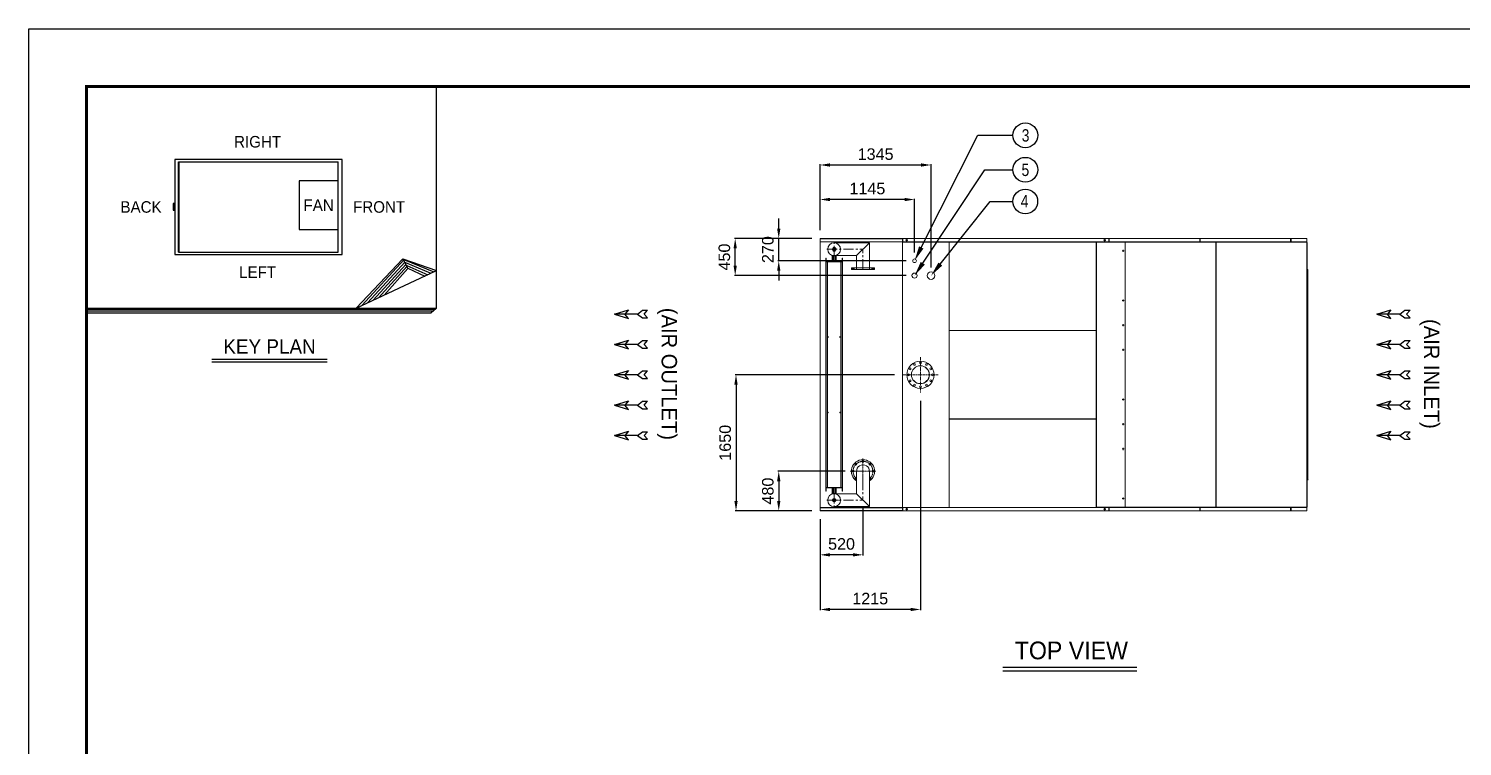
# Model space of a CAD drawing. Header units: millimetres. Extents: x -17070 to 45188, y -291348 to 34911.
# Drawn here: x 15780 to 33158, y 26218 to 34911 of the extents above; entities that cross this region are included whole.
import ezdxf
from ezdxf import colors
from ezdxf.entities.mleader import LeaderData, LeaderLine
from ezdxf.enums import TextEntityAlignment as Align
from ezdxf.math import Vec2, Vec3

# ---------------------------------------------------------------- set-up
doc = ezdxf.new("R2010")
doc.units = ezdxf.units.MM
doc.linetypes.add('CENTER', pattern=[2, 1.25, -0.25, 0.25, -0.25])
doc.linetypes.add('HIDDEN', pattern=[0.375, 0.25, -0.125])
for name, color, linetype in [('center', 1, 'CENTER'), ('냉각탑', 4, 'Continuous'), ('냉각탑_box', 1, 'Continuous'), ('냉각탑_dim', 1, 'Continuous'), ('냉각탑_form', 1, 'Continuous'), ('냉각탑_text', 3, 'Continuous')]:
    doc.layers.add(name, color=color, linetype=linetype)
doc.styles.get("Standard").update_dxf_attribs({"font": 'arial.ttf'})
doc.styles.add('돋움', font='Dotum.ttf')
doc.dimstyles.new('1.40', dxfattribs={"dimscale": 20, "dimtxt": 1.5, "dimasz": 1, "dimexe": 0.5, "dimexo": 0.5, "dimgap": 0.5, "dimtad": 1, "dimdec": 0, "dimzin": 0, "dimdsep": 46, "dimtxsty": 'Standard', "dimcen": 0, "dimclrd": 2, "dimclre": 2, "dimclrt": 3, "dimadec": 0, "dimazin": 0, "dimtfac": 1, "dimtdec": 0, "dimtmove": 0, "dimatfit": 0, "dimfxl": 1, "dimtolj": 1, "dimtzin": 0, "dimlwd": -1, "dimlwe": -1, "dimarcsym": 0})

# ---------------------------------------------------------------- blocks, each defined once
blk = doc.blocks.new('화살표 IN OUT')
at = {"layer": '냉각탑_dim'}
for p, q in [((-323, 43), (-384, 43)), ((-343, 0), (-384, 43)), ((-384, -43), (-343, 0)), ((-266, 0), (-323, 43)), ((-266, 0), (-323, -43)), ((-266, 0), (0, 0)), ((-163, 50), (-122, 0)), ((0, 0), (-163, 50)), ((-163, -50), (-122, 0)), ((0, 0), (-163, -50)), ((-323, -43), (-384, -43))]:
    blk.add_line(p, q, dxfattribs=at)
blk = doc.blocks.new('*D448')
at = {"color": 2, "transparency": 16777216}
for p, q in [((26273, 30720), (24344, 30720)), ((24354, 30600), (24354, 29190)), ((25273, 29070), (24344, 29070))]:
    blk.add_line(p, q, dxfattribs=at)
for points in [[(24334, 30600), (24374, 30600), (24354, 30720)], [(24334, 29190), (24374, 29190), (24354, 29070)]]:
    blk.add_solid(points, dxfattribs=at)
at = {"layer": 'Defpoints', "color": 0, "transparency": 16777216}
for p in [(26373, 30720), (24354, 29070), (25373, 29070)]:
    blk.add_point(p, dxfattribs=at)
at = {"color": 3, "lineweight": 5, "transparency": 16777216, "insert": (24223, 29895), "char_height": 140, "attachment_point": 5, "rotation": 90}
blk.add_mtext('\\A1;1650', dxfattribs=at)
blk = doc.blocks.new('*D449')
at = {"color": 2, "transparency": 16777216}
for p, q in [((25893, 29100), (25893, 28528)), ((25373, 28970), (25373, 28528)), ((25773, 28538), (25493, 28538))]:
    blk.add_line(p, q, dxfattribs=at)
for points in [[(25493, 28558), (25493, 28518), (25373, 28538)], [(25773, 28558), (25773, 28518), (25893, 28538)]]:
    blk.add_solid(points, dxfattribs=at)
at = {"layer": 'Defpoints', "color": 0, "transparency": 16777216}
for p in [(25893, 29200), (25373, 29070), (25373, 28538)]:
    blk.add_point(p, dxfattribs=at)
at = {"color": 3, "lineweight": 5, "transparency": 16777216, "insert": (25633, 28669), "char_height": 140, "attachment_point": 5}
blk.add_mtext('\\A1;520', dxfattribs=at)
blk = doc.blocks.new('*D450')
at = {"color": 2, "transparency": 16777216}
for p, q in [((25676, 29550), (24862, 29550)), ((24872, 29430), (24872, 29190)), ((25273, 29070), (24862, 29070))]:
    blk.add_line(p, q, dxfattribs=at)
for points in [[(24852, 29430), (24892, 29430), (24872, 29550)], [(24852, 29190), (24892, 29190), (24872, 29070)]]:
    blk.add_solid(points, dxfattribs=at)
at = {"layer": 'Defpoints', "color": 0, "transparency": 16777216}
for p in [(25776, 29550), (24872, 29070), (25373, 29070)]:
    blk.add_point(p, dxfattribs=at)
at = {"color": 3, "lineweight": 5, "transparency": 16777216, "insert": (24740, 29310), "char_height": 140, "attachment_point": 5, "rotation": 90}
blk.add_mtext('\\A1;480', dxfattribs=at)
blk = doc.blocks.new('*D452')
at = {"color": 2, "transparency": 16777216}
for p, q in [((24872, 32490), (24872, 32610)), ((25273, 32370), (24862, 32370)), ((24872, 32100), (24872, 32370)), ((26418, 32100), (24862, 32100)), ((24872, 31980), (24872, 31860))]:
    blk.add_line(p, q, dxfattribs=at)
for points in [[(24852, 32490), (24892, 32490), (24872, 32370)], [(24852, 31980), (24892, 31980), (24872, 32100)]]:
    blk.add_solid(points, dxfattribs=at)
at = {"layer": 'Defpoints', "color": 0, "transparency": 16777216}
for p in [(24872, 32370), (25373, 32370), (26518, 32100)]:
    blk.add_point(p, dxfattribs=at)
at = {"color": 3, "lineweight": 5, "transparency": 16777216, "insert": (24740, 32235), "char_height": 140, "attachment_point": 5, "rotation": 90}
blk.add_mtext('\\A1;270', dxfattribs=at)
blk = doc.blocks.new('*D453')
at = {"color": 2, "transparency": 16777216}
for p, q in [((25373, 32470), (25373, 32852)), ((26518, 32200), (26518, 32852)), ((26398, 32842), (25493, 32842))]:
    blk.add_line(p, q, dxfattribs=at)
for points in [[(25493, 32862), (25493, 32822), (25373, 32842)], [(26398, 32862), (26398, 32822), (26518, 32842)]]:
    blk.add_solid(points, dxfattribs=at)
at = {"layer": 'Defpoints', "color": 0, "transparency": 16777216}
for p in [(25373, 32842), (25373, 32370), (26518, 32100)]:
    blk.add_point(p, dxfattribs=at)
at = {"color": 3, "lineweight": 5, "transparency": 16777216, "insert": (25946, 32974), "char_height": 140, "attachment_point": 5}
blk.add_mtext('\\A1;1145', dxfattribs=at)
blk = doc.blocks.new('*D454')
at = {"color": 2, "transparency": 16777216}
for p, q in [((25373, 32470), (25373, 33270)), ((26598, 33260), (25493, 33260)), ((26718, 32020), (26718, 33270))]:
    blk.add_line(p, q, dxfattribs=at)
for points in [[(25493, 33280), (25493, 33240), (25373, 33260)], [(26598, 33280), (26598, 33240), (26718, 33260)]]:
    blk.add_solid(points, dxfattribs=at)
at = {"layer": 'Defpoints', "color": 0, "transparency": 16777216}
for p in [(25373, 33260), (25373, 32370), (26718, 31920)]:
    blk.add_point(p, dxfattribs=at)
at = {"color": 3, "lineweight": 5, "transparency": 16777216, "insert": (26046, 33391), "char_height": 140, "attachment_point": 5}
blk.add_mtext('\\A1;1345', dxfattribs=at)
blk = doc.blocks.new('*D455')
at = {"color": 2, "transparency": 16777216}
for p, q in [((25273, 32370), (24334, 32370)), ((24344, 32040), (24344, 32250)), ((26418, 31920), (24334, 31920))]:
    blk.add_line(p, q, dxfattribs=at)
for points in [[(24324, 32250), (24364, 32250), (24344, 32370)], [(24324, 32040), (24364, 32040), (24344, 31920)]]:
    blk.add_solid(points, dxfattribs=at)
at = {"layer": 'Defpoints', "color": 0, "transparency": 16777216}
for p in [(24344, 32370), (25373, 32370), (26518, 31920)]:
    blk.add_point(p, dxfattribs=at)
at = {"color": 3, "lineweight": 5, "transparency": 16777216, "insert": (24213, 32145), "char_height": 140, "attachment_point": 5, "rotation": 90}
blk.add_mtext('\\A1;450', dxfattribs=at)
blk = doc.blocks.new('*D456')
at = {"color": 2, "transparency": 16777216}
for p, q in [((26589, 30405), (26589, 27866)), ((25373, 28970), (25373, 27866)), ((26469, 27876), (25493, 27876))]:
    blk.add_line(p, q, dxfattribs=at)
for points in [[(25493, 27896), (25493, 27856), (25373, 27876)], [(26469, 27896), (26469, 27856), (26589, 27876)]]:
    blk.add_solid(points, dxfattribs=at)
at = {"layer": 'Defpoints', "color": 0, "transparency": 16777216}
for p in [(26589, 30505), (25373, 29070), (25373, 27876)]:
    blk.add_point(p, dxfattribs=at)
at = {"color": 3, "lineweight": 5, "transparency": 16777216, "insert": (25981, 28007), "char_height": 140, "attachment_point": 5}
blk.add_mtext('\\A1;1215', dxfattribs=at)
blk = doc.blocks.new('A$C019E714B')
at = {"color": 1, "linetype": 'CENTER', "ltscale": 0.5}
for p, q in [((0, 21), (36, 21)), ((18, 0), (18, 42))]:
    blk.add_line(p, q, dxfattribs=at)
at = {"ltscale": 0.5}
blk.add_lwpolyline([(0, 10), (18, 0), (36, 10), (36, 31), (18, 42), (0, 31)], close=True, dxfattribs=at)
for radius in [18, 13]:
    blk.add_circle((18, 21), radius, dxfattribs=at)
blk = doc.blocks.new('43632')
at = {"color": 7, "lineweight": 13}
for centre, radius in [((149364, -87475), 165), ((149238, -87402), 11.5), ((149364, -87475), 109), ((149291, -87349), 11.5), ((149364, -87330), 11.5), ((149436, -87349), 11.5), ((149489, -87402), 11.5), ((149219, -87475), 11.5), ((149238, -87547), 11.5), ((149489, -87547), 11.5), ((149509, -87475), 11.5), ((149291, -87600), 11.5), ((149364, -87620), 11.5), ((149436, -87600), 11.5)]:
    blk.add_circle(centre, radius, dxfattribs=at)
blk = doc.blocks.new('4')
at = {"color": 0, "lineweight": 20}
for p, q in [((26373, 32370), (25373, 32370)), ((25373, 32370), (25373, 29070)), ((26373, 32367), (25373, 32367)), ((26373, 32331), (25373, 32331)), ((26373, 32328), (25373, 32328)), ((25376, 32370), (25376, 29070)), ((26373, 29070), (26373, 32370)), ((25373, 29112), (26373, 29112)), ((25373, 29109), (26373, 29109)), ((25373, 29073), (26373, 29073)), ((25373, 29070), (26373, 29070))]:
    blk.add_line(p, q, dxfattribs=at)
at = {"color": 1, "linetype": 'CENTER', "lineweight": 20, "ltscale": 100}
for p, q in [((25543, 32154), (25543, 32325)), ((25455, 32240), (25893, 32240)), ((25527, 32092), (25527, 32164)), ((25560, 32092), (25560, 32164)), ((25893, 31994), (25893, 32240)), ((25474, 31176), (25463, 31176)), ((25468, 31182), (25468, 31171)), ((25613, 31176), (25624, 31176)), ((25618, 31182), (25618, 31171)), ((25474, 30263), (25463, 30263)), ((25468, 30268), (25468, 30258)), ((25613, 30263), (25624, 30263)), ((25618, 30268), (25618, 30258)), ((25893, 29446), (25893, 29200)), ((25455, 29200), (25893, 29200)), ((25527, 29348), (25527, 29276)), ((25543, 29285), (25543, 29114)), ((25560, 29348), (25560, 29276))]:
    blk.add_line(p, q, dxfattribs=at)
at = {"color": 7, "lineweight": 20, "ltscale": 0.280701}
for p, q in [((26373, 32331), (26373, 32368)), ((26373, 32368), (26375, 32368)), ((26373, 32368), (26373, 32329)), ((26373, 32368), (26374, 32368)), ((26373, 32331), (26375, 32331)), ((26373, 32329), (26374, 32329)), ((26373, 29115), (26373, 32324)), ((26373, 32324), (26376, 32324)), ((26374, 32329), (26375, 32329)), ((28872, 32370), (26375, 32370)), ((26375, 32328), (26375, 32370)), ((26375, 32326), (26375, 32324)), ((26375, 32326), (26376, 32326)), ((26377, 32328), (26376, 32328)), ((26376, 32328), (26376, 32328)), ((26376, 32326), (26934, 32326)), ((26377, 32328), (26377, 32328)), ((26377, 32328), (26377, 32328)), ((28870, 32328), (26377, 32328)), ((26377, 32328), (26377, 32328)), ((26412, 32349), (26435, 32349)), ((26416, 32353), (26416, 32353)), ((26423, 32360), (26423, 32337)), ((26423, 32358), (26423, 32358)), ((26583, 32328), (26583, 32326)), ((26883, 32328), (26883, 32326)), ((26889, 32328), (26888, 32327)), ((26888, 32327), (26896, 32327)), ((26890, 32327), (26888, 32327)), ((26890, 32327), (26888, 32327)), ((26890, 32327), (26889, 32326)), ((26897, 32327), (26890, 32327)), ((26896, 32327), (26898, 32327)), ((26897, 32327), (26898, 32326)), ((26897, 32327), (26898, 32327)), ((26898, 32328), (26898, 32327)), ((27119, 32328), (26922, 32328)), ((26922, 32328), (26922, 32326)), ((26934, 32326), (26935, 32326)), ((26934, 32326), (26934, 32324)), ((26934, 32324), (26936, 32324)), ((26938, 32326), (26936, 32326)), ((26936, 32324), (26936, 29115)), ((26936, 32323), (26938, 32323)), ((26937, 32326), (26938, 32326)), ((26938, 32326), (26938, 32323)), ((26940, 32326), (26938, 32326)), ((26938, 31259), (26938, 32323)), ((26938, 32323), (26942, 32323)), ((26940, 32324), (26940, 32326)), ((26940, 32326), (26942, 32326)), ((26940, 32324), (26942, 32324)), ((26942, 32326), (28717, 32326)), ((26942, 32326), (26942, 32323)), ((27119, 32328), (27118, 32327)), ((27118, 32327), (27128, 32327)), ((27120, 32327), (27118, 32327)), ((27120, 32327), (27118, 32327)), ((27120, 32327), (27119, 32326)), ((27127, 32327), (27120, 32327)), ((27127, 32327), (27128, 32326)), ((27127, 32327), (27128, 32327)), ((27127, 32327), (27128, 32327)), ((27128, 32328), (27128, 32327)), ((27157, 32328), (27128, 32328)), ((27189, 32328), (27157, 32328)), ((27157, 32328), (27157, 32326)), ((27195, 32327), (27805, 32327)), ((27195, 32327), (27195, 32326)), ((27463, 32328), (27463, 32328)), ((27463, 32328), (27463, 32328)), ((27463, 32328), (27463, 32328)), ((27805, 32327), (28720, 32327)), ((27805, 32327), (27805, 32327)), ((27805, 32327), (27805, 32326)), ((28110, 32327), (28110, 32326)), ((28721, 32328), (28486, 32328)), ((28543, 32328), (28543, 32328)), ((28543, 32328), (28543, 32328)), ((28543, 32328), (28543, 32328)), ((28550, 32328), (28550, 32328)), ((28550, 32328), (28550, 32328)), ((28550, 32328), (28550, 32328)), ((28717, 32326), (28718, 32326)), ((28717, 32326), (28717, 32323)), ((28717, 32324), (28718, 32324)), ((28720, 32323), (28717, 32323)), ((28718, 32324), (28718, 32326)), ((28720, 32327), (28720, 32323)), ((28720, 32326), (28725, 32326)), ((28720, 32323), (28720, 31259)), ((28721, 32326), (28753, 32326)), ((28722, 32322), (28722, 29117)), ((28722, 32322), (28726, 32322)), ((28722, 29117), (28722, 32322)), ((28722, 32322), (28722, 32322)), ((28725, 32322), (28725, 32326)), ((28726, 32326), (28725, 32326)), ((28726, 32324), (28725, 32324)), ((29066, 32326), (28726, 32326)), ((28726, 32322), (28726, 32326)), ((28753, 32328), (28753, 32326)), ((28812, 32349), (28835, 32349)), ((28816, 32353), (28816, 32353)), ((28823, 32360), (28823, 32337)), ((28823, 32358), (28823, 32358)), ((28870, 32328), (28870, 32328)), ((28870, 32328), (28870, 32328)), ((28870, 32328), (28870, 32328)), ((28871, 32328), (28870, 32328)), ((28871, 32328), (28871, 32328)), ((28872, 32366), (28872, 32370)), ((28872, 32370), (28872, 32370)), ((28872, 32369), (28872, 32370)), ((28873, 32368), (28872, 32368)), ((28872, 32366), (28872, 32331)), ((28872, 32328), (28872, 32331)), ((28873, 32331), (28872, 32331)), ((28872, 32329), (28872, 32329)), ((28872, 32328), (28872, 32328)), ((28873, 32368), (28873, 32330)), ((28873, 32330), (28873, 32330)), ((28873, 32329), (28873, 32329)), ((28875, 32370), (28875, 32331)), ((28875, 32370), (28879, 32370)), ((28875, 32331), (28877, 32331)), ((28877, 32370), (28877, 32331)), ((28877, 32331), (28879, 32331)), ((28877, 32331), (28879, 32331)), ((28877, 32330), (28877, 32331)), ((28877, 32326), (28877, 32328)), ((29972, 32370), (28879, 32370)), ((28879, 32370), (28879, 32366)), ((28879, 32328), (28879, 32331)), ((29972, 32328), (28879, 32328)), ((28881, 32328), (28881, 32326)), ((28881, 32326), (28881, 32328)), ((29626, 32328), (28997, 32328)), ((29066, 32322), (29066, 32326)), ((29066, 32322), (29075, 32322)), ((29069, 29117), (29069, 32322)), ((29071, 29117), (29071, 32322)), ((29073, 32322), (29073, 32326)), ((29075, 32326), (29073, 32326)), ((29075, 32324), (29073, 32324)), ((29075, 32326), (30168, 32326)), ((29075, 32326), (29075, 32322)), ((29646, 32328), (29626, 32328)), ((29646, 32328), (29646, 32326)), ((29941, 32326), (29941, 32328)), ((29977, 32328), (29941, 32328)), ((29966, 32326), (29941, 32326)), ((29966, 32326), (29966, 32328)), ((29972, 32370), (29972, 32366)), ((29975, 32370), (29972, 32370)), ((29972, 32328), (29972, 32331)), ((29974, 32331), (29972, 32331)), ((29975, 32331), (29972, 32331)), ((29974, 32370), (29974, 32331)), ((29975, 32370), (29975, 32331)), ((29975, 32370), (29977, 32370)), ((29977, 32370), (29981, 32370)), ((29977, 32370), (29977, 32331)), ((29977, 32331), (29981, 32331)), ((29977, 32331), (29977, 32326)), ((29977, 32328), (29981, 32328)), ((29979, 32331), (29979, 32370)), ((29979, 32328), (29979, 32328)), ((29981, 32370), (29981, 32366)), ((31074, 32370), (29981, 32370)), ((29981, 32328), (29981, 32331)), ((31074, 32328), (29981, 32328)), ((30007, 32328), (30007, 32326)), ((30170, 32326), (30168, 32326)), ((30168, 32326), (30168, 32322)), ((30170, 32324), (30168, 32324)), ((30168, 32322), (30171, 32322)), ((30170, 32322), (30170, 32326)), ((30170, 32326), (30173, 32326)), ((30170, 32323), (30171, 32323)), ((30171, 32322), (30171, 32323)), ((30173, 32323), (30171, 32323)), ((30171, 29117), (30171, 32322)), ((30173, 32326), (30177, 32326)), ((30173, 32326), (30173, 32322)), ((30173, 32323), (30173, 32323)), ((30173, 32322), (30173, 29117)), ((30173, 32322), (30177, 32322)), ((30175, 32326), (30175, 32322)), ((30177, 32322), (30177, 32326)), ((30177, 32326), (31270, 32326)), ((31041, 32328), (31041, 32326)), ((31071, 32328), (31071, 32326)), ((31077, 32370), (31074, 32370)), ((31074, 32370), (31074, 32366)), ((31074, 32328), (31074, 32331)), ((31077, 32331), (31074, 32331)), ((31076, 32370), (31076, 32331)), ((31077, 32370), (31077, 32331)), ((31077, 32370), (31079, 32370)), ((31079, 32370), (31273, 32370)), ((31079, 32370), (31079, 32331)), ((31079, 32331), (31083, 32331)), ((31081, 32370), (31081, 32331)), ((31081, 32331), (31083, 32331)), ((31083, 32370), (31083, 32366)), ((31083, 32328), (31083, 32331)), ((31270, 32328), (31083, 32328)), ((31270, 32370), (31270, 32366)), ((31270, 32328), (31270, 32331)), ((31272, 32331), (31270, 32331)), ((31273, 32331), (31270, 32331)), ((31270, 32328), (31270, 32326)), ((31270, 32328), (31270, 32326)), ((31270, 32326), (31273, 32326)), ((31270, 32322), (31270, 32326)), ((31273, 32322), (31270, 32322)), ((31272, 32370), (31272, 32331)), ((31272, 32322), (31272, 32326)), ((31273, 32370), (31273, 32331)), ((31273, 32331), (31273, 32326)), ((31273, 32322), (31273, 32326)), ((31273, 29117), (31273, 32322)), ((29035, 32220), (29060, 32220)), ((29047, 32232), (29047, 32207)), ((30172, 32322), (30171, 32322)), ((30172, 32320), (30171, 32320)), ((31275, 32320), (31273, 32320)), ((31275, 32320), (31275, 31226)), ((31282, 31993), (31275, 31993)), ((31282, 31990), (31275, 31990)), ((31287, 31988), (31275, 31988)), ((31277, 31988), (31277, 31990)), ((31282, 31993), (31282, 31990)), ((31287, 31988), (31287, 29451)), ((29047, 31632), (29047, 31607)), ((30171, 31799), (30173, 31799)), ((30173, 31769), (30171, 31769)), ((29035, 31620), (29060, 31620)), ((26936, 31405), (26938, 31405)), ((29035, 31320), (29060, 31320)), ((29047, 31332), (29047, 31307)), ((26938, 31259), (26938, 31251)), ((26938, 31259), (26942, 31259)), ((26940, 31258), (26938, 31258)), ((26938, 31251), (26942, 31251)), ((26938, 30188), (26938, 31251)), ((26940, 31258), (26940, 31259)), ((26940, 31258), (26942, 31258)), ((26940, 31253), (26940, 31255)), ((26940, 31255), (26942, 31255)), ((26940, 31253), (26942, 31253)), ((26942, 31256), (26942, 31259)), ((28717, 31256), (26942, 31256)), ((26942, 31255), (26942, 31251)), ((26942, 31255), (28717, 31255)), ((27042, 31255), (27042, 31256)), ((27188, 31255), (27188, 31256)), ((27190, 31255), (27190, 31256)), ((27192, 31255), (27192, 31256)), ((27193, 31255), (27193, 31256)), ((27195, 31256), (27195, 31255)), ((27805, 31256), (27805, 31255)), ((27871, 31256), (27871, 31255)), ((28110, 31256), (28110, 31255)), ((28717, 31256), (28717, 31259)), ((28720, 31259), (28717, 31259)), ((28717, 31258), (28718, 31258)), ((28717, 31256), (28718, 31256)), ((28717, 31255), (28718, 31255)), ((28717, 31255), (28717, 31251)), ((28717, 31253), (28718, 31253)), ((28720, 31251), (28717, 31251)), ((28718, 31258), (28718, 31256)), ((28718, 31253), (28718, 31255)), ((28720, 31259), (28720, 31251)), ((28720, 31251), (28720, 30188)), ((30171, 31250), (30173, 31250)), ((30173, 31220), (30171, 31220)), ((30172, 31219), (30171, 31219)), ((30172, 31217), (30171, 31217)), ((31275, 31226), (31273, 31226)), ((31275, 31217), (31273, 31217)), ((31275, 31217), (31275, 30723)), ((29035, 31020), (29060, 31020)), ((29047, 31032), (29047, 31007)), ((26938, 30925), (26936, 30925)), ((26936, 30885), (26938, 30885)), ((31275, 30723), (31273, 30723)), ((31275, 30711), (31273, 30711)), ((31275, 30711), (31275, 30217)), ((26936, 30555), (26938, 30555)), ((26938, 30515), (26936, 30515)), ((29035, 30420), (29060, 30420)), ((29047, 30432), (29047, 30407)), ((26938, 30188), (26938, 30180)), ((26938, 30188), (26942, 30188)), ((26938, 29116), (26938, 30180)), ((26938, 30180), (26942, 30180)), ((26940, 30187), (26942, 30187)), ((26940, 30187), (26940, 30185)), ((26940, 30185), (26942, 30185)), ((26940, 30181), (26940, 30183)), ((26940, 30183), (26942, 30183)), ((26940, 30181), (26942, 30181)), ((26942, 30185), (26942, 30188)), ((28717, 30185), (26942, 30185)), ((26942, 30183), (28717, 30183)), ((26942, 30183), (26942, 30180)), ((27042, 30183), (27042, 30185)), ((27188, 30183), (27188, 30185)), ((27190, 30183), (27190, 30185)), ((27192, 30183), (27192, 30185)), ((27193, 30185), (27193, 30183)), ((27195, 30185), (27195, 30183)), ((27805, 30185), (27805, 30183)), ((28110, 30185), (28110, 30183)), ((28717, 30185), (28717, 30188)), ((28720, 30188), (28717, 30188)), ((28717, 30187), (28718, 30187)), ((28717, 30185), (28718, 30185)), ((28717, 30183), (28718, 30183)), ((28717, 30183), (28717, 30180)), ((28717, 30181), (28718, 30181)), ((28720, 30180), (28717, 30180)), ((28718, 30187), (28718, 30185)), ((28718, 30181), (28718, 30183)), ((28720, 30188), (28720, 30180)), ((28720, 30180), (28720, 29116)), ((29035, 30120), (29060, 30120)), ((29047, 30132), (29047, 30107)), ((30171, 30220), (30173, 30220)), ((30173, 30190), (30171, 30190)), ((31275, 30217), (31273, 30217)), ((31275, 30208), (31273, 30208)), ((31275, 30208), (31275, 29114)), ((26936, 30035), (26938, 30035)), ((29035, 29820), (29060, 29820)), ((29047, 29832), (29047, 29807)), ((30171, 29671), (30173, 29671)), ((30173, 29641), (30171, 29641)), ((31287, 29451), (31275, 29451)), ((31275, 29449), (31282, 29449)), ((31275, 29446), (31282, 29446)), ((31275, 29445), (31285, 29445)), ((31282, 29449), (31282, 29446)), ((31285, 29445), (31285, 29447)), ((29035, 29220), (29060, 29220)), ((29047, 29232), (29047, 29207)), ((26373, 29115), (26376, 29115)), ((26373, 29071), (26373, 29110)), ((26373, 29110), (26374, 29110)), ((26373, 29108), (26373, 29072)), ((26373, 29108), (26375, 29108)), ((26373, 29072), (26375, 29072)), ((26373, 29071), (26374, 29071)), ((26373, 29071), (26374, 29071)), ((26374, 29111), (26375, 29110)), ((26375, 29115), (26375, 29113)), ((26376, 29113), (26375, 29113)), ((26375, 29111), (26375, 29070)), ((28872, 29070), (26375, 29070)), ((26934, 29113), (26376, 29113)), ((26377, 29112), (26376, 29112)), ((26376, 29112), (26376, 29112)), ((28870, 29112), (26377, 29112)), ((26412, 29091), (26435, 29091)), ((26416, 29095), (26416, 29095)), ((26423, 29102), (26423, 29079)), ((26423, 29100), (26423, 29100)), ((26573, 29070), (26623, 29070)), ((26890, 29113), (26888, 29112)), ((26888, 29112), (26898, 29112)), ((26889, 29112), (26888, 29112)), ((26889, 29112), (26888, 29112)), ((26890, 29113), (26889, 29113)), ((26890, 29113), (26889, 29113)), ((26897, 29113), (26890, 29113)), ((26897, 29113), (26898, 29113)), ((26897, 29113), (26898, 29113)), ((26897, 29113), (26898, 29112)), ((26898, 29112), (26898, 29112)), ((26898, 29112), (26898, 29112)), ((26922, 29112), (26922, 29113)), ((26934, 29115), (26934, 29113)), ((26934, 29115), (26935, 29115)), ((26934, 29113), (26935, 29113)), ((26934, 29113), (26934, 29113)), ((26936, 29115), (26935, 29115)), ((26936, 29117), (26938, 29117)), ((26936, 29113), (26938, 29113)), ((26938, 29114), (26937, 29114)), ((26937, 29114), (26938, 29114)), ((26938, 29116), (26938, 29113)), ((26938, 29116), (26942, 29116)), ((26942, 29115), (26938, 29115)), ((26942, 29113), (26938, 29113)), ((26940, 29115), (26940, 29116)), ((26942, 29113), (26942, 29116)), ((28717, 29113), (26942, 29113)), ((27120, 29113), (27118, 29112)), ((27118, 29112), (27126, 29112)), ((27119, 29112), (27118, 29112)), ((27119, 29112), (27118, 29112)), ((27120, 29113), (27119, 29113)), ((27120, 29113), (27119, 29113)), ((27127, 29113), (27120, 29113)), ((27126, 29112), (27128, 29112)), ((27127, 29113), (27128, 29113)), ((27127, 29113), (27128, 29113)), ((27127, 29113), (27128, 29112)), ((27128, 29112), (27128, 29112)), ((27128, 29112), (27128, 29112)), ((27157, 29112), (27157, 29113)), ((27195, 29113), (27195, 29112)), ((27534, 29070), (27462, 29070)), ((27805, 29113), (27805, 29112)), ((28110, 29113), (28110, 29112)), ((28472, 29070), (28544, 29070)), ((28522, 29070), (28544, 29070)), ((28571, 29070), (28549, 29070)), ((28623, 29070), (28673, 29070)), ((28734, 29070), (28684, 29070)), ((28717, 29113), (28717, 29116)), ((28720, 29116), (28717, 29116)), ((28717, 29115), (28718, 29115)), ((28717, 29113), (28718, 29113)), ((28718, 29115), (28718, 29113)), ((28720, 29116), (28720, 29112)), ((28725, 29114), (28720, 29114)), ((28721, 29113), (28753, 29113)), ((28721, 29113), (28721, 29113)), ((28722, 29117), (28726, 29117)), ((28722, 29117), (28722, 29117)), ((28725, 29114), (28725, 29117)), ((28726, 29115), (28725, 29115)), ((28726, 29114), (28725, 29114)), ((28726, 29117), (28726, 29114)), ((28726, 29114), (29066, 29114)), ((28753, 29112), (28753, 29113)), ((28812, 29091), (28835, 29091)), ((28816, 29095), (28816, 29095)), ((28823, 29102), (28823, 29079)), ((28823, 29100), (28823, 29100)), ((28850, 29070), (28872, 29070)), ((28871, 29112), (28870, 29112)), ((28872, 29111), (28872, 29070)), ((28872, 29111), (28872, 29110)), ((28872, 29111), (28872, 29111)), ((28873, 29108), (28872, 29108)), ((28873, 29072), (28872, 29072)), ((28872, 29070), (28872, 29070)), ((28873, 29110), (28873, 29110)), ((28873, 29109), (28873, 29109)), ((28873, 29108), (28873, 29109)), ((28873, 29072), (28873, 29108)), ((28875, 29070), (28875, 29108)), ((28875, 29108), (28877, 29108)), ((28875, 29070), (28877, 29070)), ((28877, 29114), (28877, 29111)), ((28877, 29109), (28877, 29108)), ((28877, 29070), (28877, 29108)), ((28877, 29108), (28879, 29108)), ((28895, 29070), (28877, 29070)), ((29972, 29112), (28879, 29112)), ((28879, 29112), (28879, 29108)), ((28879, 29070), (28879, 29073)), ((29972, 29070), (28879, 29070)), ((28891, 29070), (28895, 29070)), ((29066, 29117), (29071, 29117)), ((29066, 29117), (29066, 29114)), ((29071, 29117), (29075, 29117)), ((29073, 29114), (29073, 29117)), ((29073, 29115), (29075, 29115)), ((29073, 29114), (29075, 29114)), ((29075, 29114), (29075, 29117)), ((29075, 29114), (30168, 29114)), ((29625, 29070), (29675, 29070)), ((29646, 29112), (29646, 29114)), ((29974, 29070), (29955, 29070)), ((29955, 29070), (29960, 29070)), ((29960, 29070), (29972, 29070)), ((29972, 29108), (29972, 29112)), ((29975, 29108), (29972, 29108)), ((29972, 29070), (29972, 29073)), ((29975, 29070), (29972, 29070)), ((29979, 29111), (29974, 29111)), ((29974, 29111), (29979, 29111)), ((29974, 29070), (29974, 29108)), ((29975, 29070), (29975, 29108)), ((29975, 29070), (29977, 29070)), ((29977, 29111), (29977, 29108)), ((29977, 29070), (29977, 29108)), ((29977, 29108), (29979, 29108)), ((29977, 29070), (29993, 29070)), ((29979, 29111), (29979, 29111)), ((29979, 29108), (29981, 29108)), ((29979, 29070), (29979, 29108)), ((31074, 29112), (29981, 29112)), ((29981, 29112), (29981, 29108)), ((29981, 29070), (29981, 29073)), ((31074, 29070), (29981, 29070)), ((29993, 29070), (29997, 29070)), ((30119, 29113), (30119, 29113)), ((30168, 29117), (30171, 29117)), ((30168, 29114), (30168, 29117)), ((30168, 29115), (30170, 29115)), ((30168, 29114), (30170, 29114)), ((30170, 29114), (30170, 29117)), ((30170, 29114), (30172, 29114)), ((30171, 29113), (30171, 29112)), ((30172, 29113), (30171, 29113)), ((30173, 29117), (30173, 29114)), ((30173, 29117), (30177, 29117)), ((30173, 29114), (30177, 29114)), ((30175, 29117), (30175, 29114)), ((30177, 29114), (30177, 29117)), ((30177, 29114), (31270, 29114)), ((30227, 29113), (30227, 29112)), ((30229, 29113), (30227, 29113)), ((30277, 29070), (30327, 29070)), ((30285, 29113), (30285, 29112)), ((30287, 29113), (30285, 29113)), ((30344, 29113), (30344, 29112)), ((30346, 29113), (30344, 29113)), ((30346, 29112), (30346, 29114)), ((30346, 29113), (30346, 29112)), ((30543, 29112), (30543, 29114)), ((30550, 29114), (30550, 29112)), ((30550, 29112), (30550, 29114)), ((30599, 29114), (30599, 29112)), ((30599, 29113), (30601, 29113)), ((30630, 29113), (30632, 29113)), ((30630, 29113), (30630, 29112)), ((30630, 29113), (30630, 29112)), ((30632, 29113), (30632, 29112)), ((30727, 29070), (30777, 29070)), ((30739, 29113), (30741, 29113)), ((30741, 29113), (30741, 29112)), ((30844, 29113), (30845, 29113)), ((30845, 29113), (30845, 29112)), ((30944, 29113), (30944, 29112)), ((30944, 29113), (30944, 29113)), ((31031, 29113), (31031, 29112)), ((31057, 29070), (31062, 29070)), ((31062, 29070), (31074, 29070)), ((31074, 29112), (31074, 29108)), ((31077, 29108), (31074, 29108)), ((31074, 29070), (31074, 29073)), ((31079, 29070), (31074, 29070)), ((31076, 29111), (31081, 29111)), ((31076, 29070), (31076, 29108)), ((31077, 29070), (31077, 29108)), ((31079, 29108), (31081, 29108)), ((31079, 29070), (31079, 29108)), ((31079, 29070), (31081, 29070)), ((31081, 29108), (31083, 29108)), ((31081, 29070), (31081, 29108)), ((31099, 29070), (31081, 29070)), ((31273, 29070), (31081, 29070)), ((31270, 29112), (31083, 29112)), ((31083, 29112), (31083, 29108)), ((31083, 29070), (31083, 29073)), ((31111, 29112), (31111, 29112)), ((31272, 29070), (31253, 29070)), ((31258, 29070), (31270, 29070)), ((31269, 29113), (31270, 29113)), ((31273, 29117), (31270, 29117)), ((31270, 29114), (31270, 29117)), ((31270, 29114), (31273, 29114)), ((31270, 29113), (31270, 29114)), ((31270, 29113), (31270, 29114)), ((31270, 29108), (31270, 29112)), ((31273, 29108), (31270, 29108)), ((31270, 29070), (31270, 29073)), ((31272, 29114), (31272, 29117)), ((31272, 29070), (31272, 29108)), ((31273, 29108), (31273, 29117)), ((31275, 29114), (31273, 29114)), ((31273, 29070), (31273, 29108))]:
    blk.add_line(p, q, dxfattribs=at)
at = {"lineweight": 20, "ltscale": 30}
for p, q in [((25519, 32092), (25519, 32166)), ((25535, 32092), (25535, 32162)), ((25547, 32318), (25543, 32317)), ((25615, 32318), (25543, 32318)), ((25615, 32162), (25543, 32162)), ((25547, 32162), (25543, 32162)), ((25552, 32092), (25552, 32162)), ((25568, 32092), (25568, 32166)), ((25621, 32317), (25971, 32317)), ((25621, 32162), (25816, 32162)), ((25971, 32317), (25816, 32162)), ((25816, 31994), (25816, 32162)), ((25971, 31994), (25971, 32317)), ((25443, 32130), (25445, 32130)), ((25443, 32130), (25443, 29310)), ((25443, 32090), (25643, 32090)), ((25443, 32088), (25643, 32088)), ((25445, 32130), (25445, 32092)), ((25445, 32092), (25641, 32092)), ((25461, 32088), (25461, 29352)), ((25519, 32120), (25535, 32120)), ((25552, 32120), (25568, 32120)), ((25625, 32088), (25625, 29352)), ((25641, 32130), (25643, 32130)), ((25641, 32130), (25641, 32092)), ((25643, 32130), (25643, 29310)), ((25976, 32016), (25811, 32016)), ((25816, 29543), (25816, 29277)), ((25971, 29543), (25971, 29122)), ((25443, 29352), (25643, 29352)), ((25443, 29350), (25643, 29350)), ((25443, 29310), (25445, 29310)), ((25445, 29348), (25641, 29348)), ((25445, 29348), (25445, 29310)), ((25519, 29348), (25519, 29273)), ((25519, 29320), (25535, 29320)), ((25535, 29348), (25535, 29277)), ((25547, 29278), (25543, 29277)), ((25543, 29277), (25816, 29277)), ((25551, 29278), (25547, 29278)), ((25552, 29348), (25552, 29277)), ((25552, 29320), (25568, 29320)), ((25568, 29348), (25568, 29273)), ((25641, 29348), (25641, 29310)), ((25641, 29310), (25643, 29310)), ((25971, 29122), (25816, 29277)), ((25547, 29122), (25543, 29122)), ((25543, 29122), (25971, 29122))]:
    blk.add_line(p, q, dxfattribs=at)
at = {"color": 6, "linetype": 'HIDDEN', "lineweight": 20, "ltscale": 30}
for p, q in [((25445, 32088), (25445, 29352)), ((25641, 32088), (25641, 29352))]:
    blk.add_line(p, q, dxfattribs=at)
at = {"lineweight": 20, "ltscale": 0.5}
for p, q in [((25753, 32016), (26033, 32016)), ((25753, 32016), (25753, 31994)), ((25753, 31994), (26033, 31994)), ((25761, 31994), (25761, 32016)), ((25785, 31994), (25785, 32016)), ((26001, 31994), (26001, 32016)), ((26025, 31994), (26025, 32016)), ((26033, 32016), (26033, 31994)), ((26033, 32016), (26033, 31994))]:
    blk.add_line(p, q, dxfattribs=at)
at = {"color": 1, "linetype": 'CENTER', "lineweight": 20, "ltscale": 0.5}
for p, q in [((25773, 31994), (25773, 32016)), ((26013, 31994), (26013, 32016)), ((25629, 29200), (25543, 29200))]:
    blk.add_line(p, q, dxfattribs=at)
at = {"color": 1, "linetype": 'CENTER', "lineweight": 20, "ltscale": 10}
for p, q in [((26048, 29550), (25739, 29550)), ((25893, 29704), (25893, 29396))]:
    blk.add_line(p, q, dxfattribs=at)
at = {"lineweight": 20, "ltscale": 30}
for points in [[(25464, 31178), (25468, 31181), (25472, 31178), (25472, 31174), (25468, 31172), (25464, 31174)], [(25622, 31178), (25618, 31181), (25614, 31178), (25614, 31174), (25618, 31172), (25622, 31174)], [(25464, 30265), (25468, 30267), (25472, 30265), (25472, 30261), (25468, 30258), (25464, 30261)], [(25622, 30265), (25618, 30267), (25614, 30265), (25614, 30261), (25618, 30258), (25622, 30261)]]:
    blk.add_lwpolyline(points, close=True, dxfattribs=at)
at = {"color": 7, "lineweight": 20, "ltscale": 0.280701}
for centre, radius in [((26423, 32349), 8.98), ((26423, 32349), 9), ((26423, 32349), 5.05), ((28823, 32349), 8.98), ((28823, 32349), 9), ((28823, 32349), 5.05), ((29047, 32220), 3), ((29047, 31620), 3), ((29047, 31320), 3), ((29047, 31020), 3), ((29047, 30420), 3), ((29047, 30120), 3), ((29047, 29820), 3), ((29047, 29220), 3), ((26423, 29091), 8.98), ((26423, 29091), 9), ((26423, 29091), 5.05), ((28823, 29091), 8.98), ((28823, 29091), 9), ((28823, 29091), 5.05)]:
    blk.add_circle(centre, radius, dxfattribs=at)
at = {"lineweight": 20, "ltscale": 30}
for centre, radius in [((25543, 32240), 77.8), ((25468, 31176), 4.61), ((25618, 31176), 4.61), ((25468, 30263), 4.61), ((25618, 30263), 4.61), ((25543, 29200), 77.8)]:
    blk.add_circle(centre, radius, dxfattribs=at)
at = {"lineweight": 5}
blk.add_circle((26518, 32100), 22.5, dxfattribs=at)
at = {"color": 0, "lineweight": 20}
for centre, radius in [((26518, 31920), 31), ((26718, 31920), 46), ((26588, 30720), 108)]:
    blk.add_circle(centre, radius, dxfattribs=at)
at = {"color": 0, "lineweight": 20, "ltscale": 30}
for centre in [(25773, 29550), (25808, 29635), (25893, 29670), (25978, 29635), (26013, 29550)]:
    blk.add_circle(centre, 11.5, dxfattribs=at)
at = {"color": 7, "lineweight": 20, "ltscale": 0.280701}
for centre, radius, start, end in [((26377, 32331), 3.4, 180, 270), ((26377, 32366), 3.4, 120, 155.684), ((26376, 32367), 2.8, 113.1324, 154.623), ((26376, 32330), 2.8, 205.3769, 270), ((26377, 32322), 3.4, 114.3157, 139.6798), ((26935, 32323), 3.5, 0.2373, 90), ((27456, 32330), 2.8, 270, 270.8022), ((28870, 32331), 3.4, 270, 0), ((28871, 32330), 2.8, 270, 0), ((28870, 32366), 3.4, 24.316, 60), ((28871, 32367), 2.8, 16.6019, 52.6168), ((28871, 32367), 2.8, 0, 0.2101), ((28879, 32331), 3.1, 180, 270), ((28879, 32331), 1.5, 180, 270), ((29972, 32331), 1.5, 270, 0), ((29972, 32331), 3.1, 270, 0), ((29981, 32331), 3.1, 180, 270), ((29981, 32331), 1.5, 180, 270), ((31074, 32331), 1.5, 270, 0), ((31074, 32331), 3.1, 270, 0), ((31083, 32331), 3.1, 180, 270), ((31083, 32331), 1.5, 180, 270), ((31270, 32331), 1.5, 270, 0), ((31270, 32331), 3.1, 270, 0), ((31268, 32364), 5.2, 0, 0.1311), ((29047, 32220), 3, 331.3521, 151.3521), ((31270, 32320), 3.1, 0, 1.0244), ((31282, 31988), 5.2, 5.5177, 84.4824), ((31282, 31988), 2, 14.4775, 90), ((29047, 31620), 3, 331.3521, 151.3521), ((26935, 31405), 3.5, 295.3764, 359.7627), ((26935, 31396), 3.5, 0.2272, 64.6236), ((29047, 31320), 3, 331.3521, 151.3521), ((26935, 30934), 3.5, 295.3764, 359.7728), ((29047, 31020), 3, 331.3521, 151.3521), ((26935, 30925), 3.5, 0.2373, 64.6236), ((26935, 30515), 3.5, 295.3764, 359.7627), ((26935, 30506), 3.5, 0.2272, 64.6236), ((29047, 30420), 3, 331.3521, 151.3521), ((29047, 30120), 3, 331.3521, 151.3521), ((26935, 30044), 3.5, 295.3764, 359.7728), ((26935, 30035), 3.5, 0.2373, 64.6236), ((29047, 29820), 3, 331.3521, 151.3521), ((31282, 29451), 5.2, 275.5176, 354.4823), ((31282, 29451), 2, 270, 345.5225), ((29047, 29220), 3, 331.3521, 151.3521), ((26377, 29108), 3.4, 90, 180), ((26377, 29117), 3.4, 220.3202, 245.6843), ((26376, 29109), 2.8, 90, 154.623), ((26377, 29073), 3.4, 204.3155, 240), ((26376, 29072), 2.8, 205.3769, 246.8676), ((26935, 29117), 3.5, 270, 359.7627), ((26942, 29117), 3.5, 269.8115, 270), ((28835, 29117), 3.4, 269.0733, 270), ((28870, 29117), 3.4, 270, 270.2238), ((28870, 29108), 3.4, 0, 90), ((28871, 29109), 2.8, 0, 90), ((28870, 29073), 3.4, 300, 335.6845), ((28871, 29072), 2.8, 307.3832, 343.4043), ((28871, 29072), 2.8, 359.7901, 0), ((28879, 29108), 3.1, 90, 180), ((28879, 29108), 1.5, 90, 180), ((28883, 29075), 5.2, 269.8738, 270), ((29972, 29108), 3.1, 0, 90), ((29972, 29108), 1.5, 0, 90), ((29981, 29108), 3.1, 90, 180), ((29981, 29108), 1.5, 90, 180), ((31074, 29108), 3.1, 0, 90), ((31074, 29108), 1.5, 0, 90), ((31083, 29108), 3.1, 90, 180), ((31083, 29108), 1.5, 90, 180), ((31268, 29075), 5.2, 270, 270.1262), ((31270, 29114), 1.5, 270, 325.6967), ((31270, 29108), 3.1, 0, 90), ((31270, 29108), 1.5, 0, 90), ((31270, 29114), 3.1, 286.489, 344.1845), ((31270, 29114), 3.1, 358.9756, 0), ((31268, 29075), 5.2, 359.8689, 0)]:
    blk.add_arc(centre, radius, start, end, dxfattribs=at)
at = {"color": 0, "lineweight": 20, "ltscale": 30}
for centre, radius, start, end in [((25893, 29550), 140, 303.755, 236.245), ((25893, 29550), 78, 355.7947, 184.2053), ((25808, 29465), 11.5, 52.1093, 307.8907), ((25978, 29465), 11.5, 232.1093, 127.8907)]:
    blk.add_arc(centre, radius, start, end, dxfattribs=at)
at = {"color": 1, "linetype": 'CENTER', "lineweight": 20, "ltscale": 10}
blk.add_arc((25893, 29550), 120, 310.4098, 229.5902, dxfattribs=at)
at = {"color": 7, "lineweight": 20, "ltscale": 0.280701, "extrusion": (0, 0, -1)}
for centre, major_axis, ratio, start_param, end_param in [((27189, 32325), (0, 2.8), 0.996195, 0, 0.872555), ((28486, 32325), (0, -2.8), 0.996195, 2.269019, 3.141593), ((28721, 32325), (0, -2.8), 0.996195, 2.269038, 3.141593), ((28721, 32325), (0, -1.2), 0.996195, 2.319831, 3.141593), ((28997, 32324), (0, -3.5), 0.544639, 2.015195, 3.141593), ((29626, 32324), (0, -3.5), 0.544639, 2.013707, 3.141593), ((30171, 32320), (0, 3.1), 0.484044, 5.526772, 6.283185), ((30173, 32320), (0, 3.1), 0.329525, 4.712389, 6.283185), ((30173, 31217), (0, 3.1), 0.329525, 4.712389, 5.582686), ((27189, 29114), (0, -2.8), 0.996195, 5.195162, 6.272045), ((28721, 29114), (0, 1.2), 0.996195, 3.141593, 3.963355), ((28721, 29114), (0, 2.8), 0.996195, 3.151805, 3.460845), ((28880, 29114), (0, 3.1), 1, 3.549739, 4.436194), ((28881, 29114), (0, -3.1), 0.731354, 0.408146, 1.294601), ((28997, 29115), (0, 3.5), 0.544639, 3.162002, 4.26852), ((29626, 29115), (0, 3.5), 0.544639, 3.157869, 4.269478), ((29626, 29115), (0, 1.5), 0.544639, 3.141593, 3.167261), ((29700, 29114), (0, -3.1), 0.48481, 0.408146, 1.294601), ((30119, 29114), (0, -3.1), 0.48481, 0.407115, 1.294601), ((30119, 29114), (0, -1.5), 0.48481, 0, 0.971803), ((30121, 29114), (0, -3.1), 0.484044, 0.407111, 1.294601), ((30171, 29114), (0, -3.1), 0.484044, 0.407097, 1.294601), ((30171, 29114), (0, -1.5), 0.484044, 0, 1.570796), ((30173, 29114), (0, -3.1), 0.329525, 0.406501, 1.570796), ((30227, 29114), (0, -3.1), 0.329525, 0.406491, 1.294601), ((30227, 29114), (0, -1.5), 0.329525, 0, 0.971652), ((30229, 29114), (0, -3.1), 0.249883, 0.406177, 1.294601), ((30285, 29114), (0, -3.1), 0.249883, 0.40617, 1.294601), ((30285, 29114), (0, -1.5), 0.249883, 0, 0.971593), ((30287, 29114), (0, -3.1), 0.082994, 0.405678, 1.294601), ((30344, 29114), (0, -3.1), 0.082994, 0.405676, 1.294601), ((30344, 29114), (0, -1.5), 0.082994, 0, 0.971525), ((30601, 29114), (0, 3.1), 0.000235, 3.54974, 4.436194), ((30630, 29114), (0, 1.5), 0.000235, 3.141593, 4.112991), ((30630, 29114), (0, 3.1), 0.000235, 3.54974, 4.436194), ((30632, 29114), (0, 1.5), 0.090486, 2.170184, 3.141593), ((30632, 29114), (0, 3.1), 0.090486, 1.846992, 2.733445), ((30739, 29114), (0, 3.1), 0.090486, 1.846992, 2.733445), ((30741, 29114), (0, 1.5), 0.325794, 2.170066, 3.141593), ((30741, 29114), (0, 3.1), 0.325794, 1.846992, 2.733446), ((30843, 29114), (0, 3.1), 0.325794, 1.846992, 2.733446), ((30845, 29114), (0, 1.5), 0.41022, 2.169981, 3.141593), ((30845, 29114), (0, 3.1), 0.41022, 1.846992, 2.733445), ((30943, 29114), (0, 3.1), 0.41022, 1.846992, 2.733446), ((30944, 29114), (0, 1.5), 0.616222, 2.169773, 3.141593), ((30944, 29114), (0, 3.1), 0.616222, 1.846992, 2.733447), ((31029, 29114), (0, 3.1), 0.616222, 1.846992, 2.733447), ((31031, 29114), (0, 1.5), 0.685129, 2.169669, 2.98485), ((31031, 29114), (0, 3.1), 0.685129, 1.846992, 2.733447), ((31109, 29114), (0, 3.1), 0.685129, 1.846992, 2.733447), ((31111, 29114), (0, 1.5), 0.839315, 2.169486, 2.597183), ((31111, 29114), (0, 3.1), 0.839315, 1.846992, 2.733548), ((31169, 29114), (0, 3.1), 0.839315, 1.846992, 2.733497), ((31170, 29114), (0, 3.1), 0.885173, 1.847185, 2.733414), ((31220, 29114), (0, 3.1), 0.885173, 1.847162, 2.733361), ((31221, 29114), (0, 3.1), 0.970695, 1.846957, 2.733226), ((31247, 29114), (0, 3.1), 0.970695, 1.846932, 2.733166), ((31247, 29114), (0, 3.1), 0.988494, 1.846887, 2.73314), ((31266, 29114), (0, 3.1), 0.988494, 1.846859, 2.73307)]:
    blk.add_ellipse(centre, major_axis=major_axis, ratio=ratio, start_param=start_param, end_param=end_param, dxfattribs=at)
at = {"color": 7, "lineweight": 20, "ltscale": 0.280701}
for points in [[(26375, 32328), (26375, 32328), (26376, 32328), (26376, 32328), (26376, 32328), (26377, 32328)], [(26377, 32323), (26377, 32323), (26376, 32324), (26376, 32324), (26376, 32325), (26375, 32325)], [(26377, 32323), (26376, 32323), (26376, 32323), (26376, 32324), (26375, 32324), (26375, 32324)], [(26933, 32323), (26933, 32323), (26934, 32324), (26934, 32324), (26934, 32325), (26934, 32325)], [(26933, 32323), (26933, 32323), (26934, 32323), (26934, 32324), (26935, 32324), (26935, 32324)], [(28872, 32328), (28871, 32328), (28871, 32328), (28871, 32328), (28870, 32328), (28870, 32328)], [(28872, 32328), (28872, 32328), (28872, 32328), (28871, 32328), (28871, 32328), (28871, 32328)], [(26377, 29116), (26376, 29116), (26376, 29116), (26376, 29115), (26375, 29115), (26375, 29115)], [(26377, 29116), (26377, 29116), (26376, 29115), (26376, 29115), (26376, 29114), (26375, 29114)], [(26375, 29111), (26375, 29111), (26376, 29111), (26376, 29111), (26376, 29112), (26377, 29112)], [(26933, 29116), (26933, 29116), (26934, 29115), (26934, 29115), (26934, 29114), (26934, 29114)], [(26933, 29116), (26933, 29116), (26934, 29116), (26934, 29115), (26935, 29115), (26935, 29115)], [(28872, 29111), (28871, 29111), (28871, 29111), (28871, 29111), (28870, 29112), (28870, 29112)], [(28872, 29111), (28872, 29111), (28872, 29111), (28871, 29111), (28871, 29112), (28871, 29112)]]:
    blk.add_open_spline(points, degree=5, dxfattribs=at)
at = {"layer": 'center', "lineweight": 20, "ltscale": 30}
for p, q in [((26589, 30934), (26589, 30505)), ((26374, 30720), (26803, 30720))]:
    blk.add_line(p, q, dxfattribs=at)
at = {"lineweight": 20, "ltscale": 0.5, "rotation": 270}
blk.add_blockref('A$C019E714B', (25523, 32258), dxfattribs=at)
at = {"color": 0, "lineweight": 20}
blk.add_blockref('43632', (-122775, 118194), dxfattribs=at)
at = {"lineweight": 20, "ltscale": 0.5, "xscale": -1, "rotation": 270}
blk.add_blockref('A$C019E714B', (25523, 29182), dxfattribs=at)

msp = doc.modelspace()

# ---------------------------------------------------------------- linework, layer by layer
at = {"layer": 'Defpoints'}
msp.add_lwpolyline([(15780.3, 34911.2), (45187.5, 34911.2), (45187.5, 14116.1), (15780.3, 14116.1)], close=True, dxfattribs=at)
at = {"layer": '냉각탑', "ltscale": 30}
for p, q in [((17597.2, 32205.6), (17597.2, 33298)), ((17597.2, 33298), (19532, 33298)), ((17606.4, 32205.6), (17606.4, 33298)), ((19532, 32205.6), (19532, 33298)), ((17597.2, 32205.6), (19532, 32205.6))]:
    msp.add_line(p, q, dxfattribs=at)
msp.add_lwpolyline([(17551.1, 33328), (17551.1, 32175.7), (19579.2, 32175.7), (19579.2, 33328)], close=True, dxfattribs=at)
for points in [[(19532, 33066.4), (19058.1, 33066.4), (19057.6, 32479.9), (19532, 32479.9)], [(17542.4, 32792.6), (17530.7, 32792.6), (17530.7, 32711), (17542.4, 32711)], [(17536.6, 32792.6), (17536.6, 32711)], [(17542.4, 32711), (17542.4, 32792.6)]]:
    msp.add_lwpolyline(points, dxfattribs=at)
at = {"layer": '냉각탑_box'}
for p, q in [((20725.3, 31525.9), (20725.3, 34211.1)), ((19751.1, 31525.9), (20316.5, 32123.5)), ((19751.1, 31525.9), (20725.3, 31981.1)), ((19818.7, 31557.5), (20333, 32116.7)), ((19886.3, 31589), (20344.3, 32088.7)), ((19953.8, 31620.6), (20355.5, 32060.7)), ((20021.4, 31652.2), (20366.7, 32032.7)), ((20089, 31683.8), (20377.9, 32004.7)), ((20316.5, 32123.5), (20725.3, 31981.1)), ((20316.5, 32123.5), (20377.9, 32004.7)), ((20335.3, 32110.9), (20689.8, 31964.5)), ((20348.9, 32077.2), (20654.2, 31947.9)), ((20362.4, 32043.5), (20618.7, 31931.2)), ((20375.9, 32009.8), (20583.1, 31914.6)), ((16480.5, 31525.9), (20725.3, 31525.9)), ((16480.5, 31514.2), (20711.2, 31514.2)), ((16480.5, 31492.7), (20685.3, 31492.7)), ((16480.5, 31471.3), (20659.3, 31471.3)), ((20725.3, 31525.9), (20659.3, 31471.3)), ((17999.5, 30909.4), (19399.5, 30909.4)), ((17999.5, 30874.4), (19399.5, 30874.4)), ((27589, 27177.7), (29212.4, 27177.7)), ((27589, 27131.1), (29212.4, 27131.1))]:
    msp.add_line(p, q, dxfattribs=at)
at = {"layer": '냉각탑_dim', "linetype": 'ByBlock', "lineweight": -3}
for centre in [(27860.4, 33619.5), (27860.5, 33202.7), (27860.1, 32818.1)]:
    msp.add_circle(centre, 150, dxfattribs=at)
at = {"layer": '냉각탑_form', "const_width": 35}
msp.add_lwpolyline([(16480.5, 34211.1), (16480.5, 14816.3), (44487.3, 14816.3), (44487.3, 34211.1)], close=True, dxfattribs=at)

# ---------------------------------------------------------------- block references
msp.add_blockref('4', (0, 0))
at = {"layer": '냉각탑_dim', "xscale": -1.04999997375291, "yscale": 1.04999997374806, "zscale": 1.04999997375}
for p in [(22879.7, 31454.6), (32121.5, 31454.6), (22879.7, 31087.1), (32121.5, 31087.1), (22879.7, 30719.6), (32121.5, 30719.6), (22879.7, 30352.1), (32121.5, 30352.1), (22879.7, 29984.6), (32121.5, 29984.6)]:
    msp.add_blockref('화살표 IN OUT', p, dxfattribs=at)

# ---------------------------------------------------------------- texts
at = {"layer": '냉각탑_text', "style": '돋움'}
for s, height, p in [('RIGHT', 140, (18555.1, 33541.6)), ('FAN', 140, (19294.8, 32773.2)), ('BACK', 140, (17142.5, 32751.8)), ('FRONT', 140, (20027.8, 32751.8)), ('LEFT', 140, (18555.1, 31962.8)), ('KEY PLAN', 175, (18699.5, 31061.1)), ('TOP VIEW', 214.63, (28418.9, 27379.9))]:
    msp.add_text(s, height=height, dxfattribs=at).set_placement(p, align=Align.MIDDLE_CENTER)
at = {"layer": '냉각탑_text', "width": 0.8}
for s, p in [('3', (27863.8, 33618.7)), ('5', (27861.6, 33201.4)), ('4', (27851.7, 32821.5))]:
    msp.add_text(s, height=150, dxfattribs=at).set_placement(p, align=Align.MIDDLE_CENTER)
at = {"layer": '냉각탑_text', "style": '돋움'}
for s, p in [('(AIR OUTLET)', (23545.5, 30729.6)), ('(AIR INLET)', (32787.3, 30729.6))]:
    msp.add_text(s, height=186.667, rotation=270, dxfattribs=at).set_placement(p, align=Align.MIDDLE_CENTER)

# ---------------------------------------------------------------- dimensions: what is measured, and where the dimension line sits
at = {"lineweight": 5}
for base, p1, p2, picture, middle in [((25373.3, 33259.9), (26718.3, 31919.6), (25373.3, 32369.6), '*D454', (26045.8, 33391.4)), ((25373.3, 32842.3), (26518.3, 32100), (25373.3, 32369.6), '*D453', (25945.8, 32973.8)), ((25373.3, 27875.9), (26588.5, 30505.1), (25373.3, 29069.6), '*D456', (25980.9, 28007.4)), ((25373.3, 28537.8), (25893.3, 29199.6), (25373.3, 29069.6), '*D449', (25633.3, 28669.3))]:
    dim = msp.add_linear_dim(base=base, p1=p1, p2=p2, dimstyle='1.40', override={"dimtxt": 7, "dimasz": 6, "dimexo": 5, "dimgap": 3}, dxfattribs=at)
    dim.commit()
    dim.dimension.update_dxf_attribs({"geometry": picture, "text_midpoint": middle})
dim = msp.add_linear_dim(base=(24871.5, 32369.6), p1=(26518.3, 32100), p2=(25373.3, 32369.6), angle=90, dimstyle='1.40', override={"dimtxt": 7, "dimasz": 6, "dimexo": 5, "dimgap": 3}, dxfattribs=at)
dim.commit()
dim.dimension.update_dxf_attribs({"geometry": '*D452', "text_midpoint": (24871.5, 32234.8), "dimtype": 160})
for base, p1, p2, picture, middle in [((24344.2, 32369.6), (26518.3, 31920), (25373.3, 32369.6), '*D455', (24212.7, 32144.8)), ((24354.2, 29069.6), (26373.3, 30719.6), (25373.3, 29069.6), '*D448', (24222.7, 29894.6)), ((24871.5, 29069.6), (25775.9, 29550), (25373.3, 29069.6), '*D450', (24740, 29309.8))]:
    dim = msp.add_linear_dim(base=base, p1=p1, p2=p2, angle=90, dimstyle='1.40', override={"dimtxt": 7, "dimasz": 6, "dimexo": 5, "dimgap": 3}, dxfattribs=at)
    dim.commit()
    dim.dimension.update_dxf_attribs({"geometry": picture, "text_midpoint": middle})

# ---------------------------------------------------------------- leaders
at = {"layer": '냉각탑_dim', "lineweight": -3}
ml = msp.add_multileader_mtext('Standard', dxfattribs=at)
ml.set_content('')
ml.set_leader_properties(color=256)
ml.build(insert=Vec2(0, 0))
ml.multileader.update_dxf_attribs({"text_right_attachment_type": 6, "dogleg_length": 5, "arrow_head_size": 180, "scale": 30})
ctx = ml.context
ctx.base_point, ctx.scale, ctx.char_height, ctx.arrow_head_size, ctx.landing_gap_size, ctx.plane_origin = Vec3(27710.5, 33621.3), 30, 7.18, 180, 3.59, Vec3(26660, 33797.4)
ctx.right_attachment = 6
notes = []
notes.append((ctx, [(0, (1, 1, 0), (27284.6, 33621.3), (1, 0), 425.9, [(0, [(26518.3, 32100)], 0, [])])]))
ctx.mtext, ml.multileader.dxf.content_type = None, 0
ml = msp.add_multileader_mtext('Standard', dxfattribs=at)
ml.set_content('')
ml.set_leader_properties(color=256)
ml.build(insert=Vec2(0, 0))
ml.multileader.update_dxf_attribs({"text_right_attachment_type": 6, "dogleg_length": 5, "arrow_head_size": 180, "scale": 30})
ctx = ml.context
ctx.base_point, ctx.scale, ctx.char_height, ctx.arrow_head_size, ctx.landing_gap_size, ctx.plane_origin = Vec3(27710.5, 33202), 30, 7.18, 180, 3.59, Vec3(27691.4, 33479.3)
ctx.right_attachment = 6
notes.append((ctx, [(0, (1, 1, 0), (27370.8, 33202), (1, 0), 339.7, [(0, [(26518.3, 31920)], 0, [])])]))
ctx.mtext, ml.multileader.dxf.content_type = None, 0
ml = msp.add_multileader_mtext('Standard', dxfattribs=at)
ml.set_content('')
ml.set_leader_properties(color=256)
ml.build(insert=Vec2(0, 0))
ml.multileader.update_dxf_attribs({"text_right_attachment_type": 6, "dogleg_length": 5, "arrow_head_size": 180, "scale": 30})
ctx = ml.context
ctx.base_point, ctx.scale, ctx.char_height, ctx.arrow_head_size, ctx.landing_gap_size, ctx.plane_origin = Vec3(27710.1, 32818.4), 30, 7.18, 180, 3.59, Vec3(27632.8, 33218.4)
ctx.right_attachment = 6
notes.append((ctx, [(0, (1, 1, 0), (27435.2, 32818.4), (1, 0), 274.9, [(0, [(26718.3, 31919.6)], 0, [])])]))
ctx.mtext, ml.multileader.dxf.content_type = None, 0
for ctx, leaders in notes:
    for number, flags, end, landing, length, lines in leaders:
        leader = LeaderData()
        leader.index, (leader.has_last_leader_line, leader.has_dogleg_vector, leader.attachment_direction) = number, flags
        leader.last_leader_point, leader.dogleg_vector, leader.dogleg_length = Vec3(end), Vec3(landing), length
        for number, points, colour, breaks in lines:
            line = LeaderLine()
            line.index, line.vertices, line.color, line.breaks = number, Vec3.list(points), colors.encode_raw_color(colour), breaks
            leader.lines.append(line)
        ctx.leaders.append(leader)

doc.saveas('drawing.dxf')
